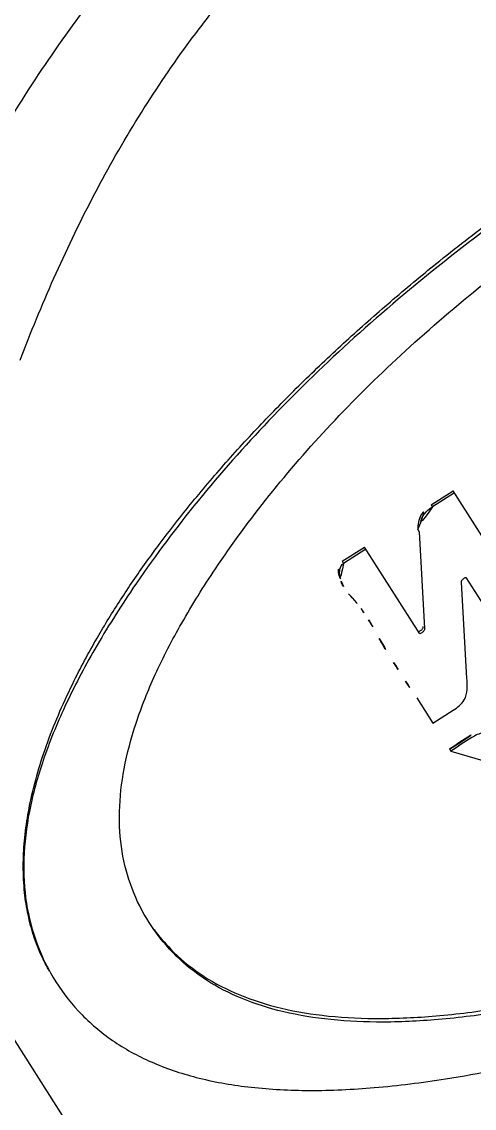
# Model space of a CAD drawing. Header units: millimetres. Extents: x 1145859089 to 1147511753, y -1047484727 to -1047247487.
# Drawn here: x 1146989677.81 to 1146989692.99, y -1047439505.14 to -1047439468.65 of the extents above; entities that cross this region are included whole.
import ezdxf
from ezdxf.xclip import XClip

# ---------------------------------------------------------------- set-up
doc = ezdxf.new("R2010")
doc.units = ezdxf.units.MM
doc.header["$LTSCALE"] = 100
doc.header["$MEASUREMENT"] = 0
doc.header["$XCLIPFRAME"] = 2
doc.layers.get('0').update_dxf_attribs({"linetype": 'CONTINUOUS'})
doc.layers.add('XREF', color=135, linetype='CONTINUOUS')
doc.layers.add('단지배치도$0$W240910', color=135, linetype='CONTINUOUS')

# ---------------------------------------------------------------- blocks, each defined once
blk = doc.blocks.new('단지배치도$0$zw$9902')
at = {"layer": '단지배치도$0$W240910', "linetype": 'ByBlock', "ltscale": 20}
for p, q in [((59952.3194674328, -68115.57024387867), (59953.05701750051, -68115.10102619497)), ((59953.10176568737, -68115.17136461019), (59952.36421561969, -68115.64058229388)), ((59956.21203142498, -68120.06030376368), (59953.05701750051, -68115.10102619497)), ((59952.3194800608, -68115.57023584493), (59952.36422824769, -68115.64057426015)), ((59951.87734728653, -68116.40418732975), (59951.92209547336, -68116.47452574491)), ((59951.92209607136, -68116.4745367091), (59952.09959408117, -68119.72925504696)), ((59949.3331658371, -68117.47008170515), (59950.08696150099, -68116.99052883021)), ((59950.13170968788, -68117.06086724541), (59949.37791402399, -68117.54042012036)), ((59951.94103596808, -68119.90489628959), (59950.08696150099, -68116.99052883021)), ((59949.33316596248, -68117.47008162539), (59949.37791414937, -68117.5404200406)), ((59953.33407440342, -68118.16746933004), (59953.33426087804, -68118.15929928437)), ((59953.33450476913, -68118.17572573303), (59953.33407440342, -68118.16746933004)), ((59953.33426087804, -68118.15929928437), (59953.33506419291, -68118.15121559604)), ((59953.51744433155, -68121.39515487991), (59953.33450480082, -68118.17572572976)), ((59953.33506419291, -68118.15121559604), (59953.33584678831, -68118.14403969055)), ((59953.33584678831, -68118.14403969055), (59953.33724622402, -68118.13695014227)), ((59953.33724622402, -68118.13695014227), (59953.34117517906, -68118.1274826748)), ((59953.34117517906, -68118.1274826748), (59953.34836462731, -68118.11386758473)), ((59953.34836462731, -68118.11386758473), (59953.35808359482, -68118.09787457519)), ((59953.35808359482, -68118.09787457519), (59953.37005183854, -68118.08234847944)), ((59953.37005183854, -68118.08234847944), (59953.38432691083, -68118.06811176075)), ((59953.38432691083, -68118.06811176075), (59953.40085125924, -68118.05434195574)), ((59953.40085125924, -68118.05434195574), (59953.41917198437, -68118.04141650748)), ((59953.41917198437, -68118.04141650748), (59953.4391381196, -68118.02946123047)), ((59953.4391381196, -68118.02946123047), (59953.4609006315, -68118.01835031022)), ((59953.4609006315, -68118.01835031022), (59953.48445952014, -68118.00808374681)), ((59953.48445954101, -68118.00808379934), (59955.38301663165, -68120.99237224243)), ((59951.94599841189, -68119.80953144199), (59951.96770965902, -68119.79587701664)), ((59951.96770965902, -68119.79587701664), (59951.98749937583, -68119.78122550549)), ((59951.98749937583, -68119.78122550549), (59952.00519303864, -68119.76581316824)), ((59952.00519303864, -68119.76581316824), (59952.02026707548, -68119.75034878393)), ((59952.02026707548, -68119.75034878393), (59952.03254458142, -68119.73417760452)), ((59952.03254458142, -68119.73417760452), (59952.04220246134, -68119.71795437795)), ((59952.04220246134, -68119.71795437795), (59952.04924785852, -68119.70435212739)), ((59952.04924785852, -68119.70435212739), (59952.0530100727, -68119.69515847131)), ((59952.0530100727, -68119.69515847131), (59952.05415980399, -68119.68858579104)), ((59952.05415980399, -68119.68858579104), (59952.05535262771, -68119.67433724884)), ((59952.05539572009, -68119.66666138692), (59952.05484557251, -68119.65891666792)), ((59952.05535262771, -68119.67433724884), (59952.05539572009, -68119.66666138692)), ((59952.08645489457, -68119.78913011156), (59952.07710957807, -68119.80486022751)), ((59952.09331101587, -68119.77582165031), (59952.08645489457, -68119.78913011156)), ((59952.09713863608, -68119.7665327452), (59952.09331101587, -68119.77582165031)), ((59952.09847706126, -68119.75966549493), (59952.09713863608, -68119.7665327452)), ((59952.09920401391, -68119.752750994), (59952.09847706126, -68119.75966549493)), ((59952.09994540154, -68119.74496627424), (59952.09920401391, -68119.752750994)), ((59952.09959375937, -68119.72925508309), (59952.10007531667, -68119.7371343039)), ((59952.10007531667, -68119.7371343039), (59952.09994540154, -68119.74496627424)), ((59951.89628775543, -68119.83455781428), (59951.9221911107, -68119.82242504117)), ((59951.9221911107, -68119.82242504117), (59951.94599841189, -68119.80953144199)), ((59951.96667300168, -68119.89287957671), (59951.94103594226, -68119.90489622943)), ((59951.99032052534, -68119.88005564976), (59951.96667300168, -68119.89287957671)), ((59952.0119785133, -68119.8664244485), (59951.99032052534, -68119.88005564976)), ((59952.03190011991, -68119.85168459627), (59952.0119785133, -68119.8664244485)), ((59952.04983219085, -68119.83613746987), (59952.03190011991, -68119.85168459627)), ((59952.06501526228, -68119.82068719903), (59952.04983219085, -68119.83613746987)), ((59952.07710957807, -68119.80486022751), (59952.06501526228, -68119.82068719903)), ((59951.84576331294, -68122.05945131852), (59952.38214388493, -68122.90148005717)), ((59952.382274506, -68122.90139690561), (59953.05953536116, -68122.47053426506)), ((59952.93845805258, -68123.77141020003), (59952.9832062395, -68123.84174861529)), ((59952.97989213929, -68123.84077523938), (59956.17115021835, -68124.77807148886)), ((59932.41788461752, -68124.24904222014), (59945.0346757512, -68144.08108602084))]:
    blk.add_line(p, q, dxfattribs=at)
at = {"layer": '단지배치도$0$W240910'}
for radius in [11431.37719159714, 11931.37719159714]:
    blk.add_arc((57394.29085153597, -57699.39990468477), radius, 251.6277495790416, 321.4181310927191, dxfattribs=at)
at = {"layer": '단지배치도$0$W240910', "linetype": 'ByBlock', "ltscale": 20}
for centre, radius, start, end in [((59981.85378643277, -68101.61939503234), 36.3133023649, 212.0076106558967, 213.1805181672329), ((60063.05027056322, -68048.55695688944), 133.3106795764, 213.1691404238874, 213.4633775119905)]:
    blk.add_arc(centre, radius, start, end, dxfattribs=at)
for points, start_tangent, end_tangent in [([(59934.75668818946, -68109.26317237693), (59936.15256782909, -68106.30759999389), (59937.64410509335, -68103.55695351277), (59939.37951875344, -68100.78611262096), (59941.25121658755, -68098.21046080352), (59943.37207418508, -68095.70854209538), (59945.63065076692, -68093.4452515161), (59948.13337883799, -68091.33575438283), (59950.79288944005, -68089.4738300358), (59953.53480847797, -68087.89896414778), (59956.43028343987, -68086.55829431274), (59959.47935125348, -68085.45184607779), (59962.68206757511, -68084.5796442021), (59965.17153887148, -68084.08109462721), (59967.7375477929, -68083.71412585271), (59970.28200701319, -68083.48499840446), (59972.81480233421, -68083.37826729554), (59975.43749313185, -68083.38253853984)], (0.3527285431282018, 0.9357256942409224), (0.997102385951516, -0.07607122931696442)), ([(59938.53606600637, -68110.7121740556), (59939.6642034215, -68107.96227959167), (59940.95046779598, -68105.28684957682), (59942.40689770161, -68102.7089986161), (59944.02368267855, -68100.28136858174), (59944.48099896646, -68099.66337453369), (59944.96230419507, -68099.04194980513), (59945.63167457088, -68098.22394075047), (59946.25474406671, -68097.50759911154), (59946.75681157253, -68096.95983979604), (59947.12786983274, -68096.57102277628), (59947.48332969117, -68096.21090703098), (59948.0165368334, -68095.69227330587), (59948.62747122889, -68095.12803159027), (59949.32053884171, -68094.52431666065), (59950.28498170889, -68093.74392454133), (59951.12791125072, -68093.11457611065), (59951.79396417641, -68092.64975092356), (59952.22975541535, -68092.36038845089), (59952.60986844488, -68092.11733501856), (59953.11619207604, -68091.80647987247), (59953.73549077462, -68091.44526487056), (59955.0118836739, -68090.76308528682), (59957.71069027946, -68089.57002451154), (59958.9887020071, -68089.11060888713), (59960.19588524167, -68088.73259415229), (59961.32628943661, -68088.42453345687), (59962.37508898854, -68088.17591804109), (59963.33843956544, -68087.9772569297), (59964.09813307316, -68087.8396438655), (59964.9396720808, -68087.70605535367), (59965.86364992397, -68087.5813157145), (59966.94618547786, -68087.46314717921), (59967.93742894247, -68087.38037705258), (59968.72437257282, -68087.3312480527), (59970.05160292759, -68087.28030727957), (59971.61981835013, -68087.26905663684), (59973.31942404082, -68087.31265346096), (59975.14860614293, -68087.41982116392)], (0.3498684906155242, 0.9367988254019189), (0.9975055504829679, -0.07058807799955663)), ([(59993.54010081978, -68097.36191660463), (59992.66390830823, -68096.25367663309), (59991.57111233083, -68095.3458388028), (59990.26171288762, -68094.63840311368), (59988.73570997853, -68094.13136956593), (59986.99310360357, -68093.82473815934), (59985.03389376277, -68093.71850889393), (59982.85808045615, -68093.81268176988), (59980.4656636836, -68094.10725678697), (59977.09094983549, -68094.78907821274), (59973.64997792666, -68095.7795034854), (59970.14274795708, -68097.07853260508), (59966.56925992679, -68098.68616557163), (59962.92951383587, -68100.60240238531), (59959.22350968423, -68102.82724304577), (59955.63404340425, -68105.24427430688), (59952.35329982566, -68107.73110893705), (59949.38127894839, -68110.28774693637), (59946.71798077243, -68112.91418830489), (59944.36340529777, -68115.61043304246), (59942.3175525245, -68118.37648114914), (59941.03989623857, -68120.41519135445), (59940.03505322817, -68122.34338941786), (59939.30302349321, -68124.16107533936), (59938.84380703379, -68125.8682491189), (59938.65740384997, -68127.4649107565), (59938.74381394158, -68128.9510602522), (59939.10303730873, -68130.32669760594), (59939.73507395142, -68131.59182281775)], (-0.5357024633073887, 0.8444068159402764), (0.5367677164928844, -0.8437300625976383)), ([(59939.52033050387, -68131.24380501844), (59939.45294514022, -68131.1241333245), (59939.25719765408, -68130.73547464336), (59938.99036006618, -68130.05502100664), (59938.79953398541, -68129.34210331076), (59938.68257726342, -68128.59782188403), (59938.63723170769, -68127.70453920263), (59938.67783487288, -68126.8518600408), (59938.79337155999, -68125.98226191405), (59938.8727102596, -68125.56640795166), (59939.12611226027, -68124.55190318753), (59939.45967831975, -68123.53196325568), (59939.86792783006, -68122.50626352413), (59940.3466538543, -68121.4747567975), (59941.16959655148, -68119.95173082314), (59941.95354170955, -68118.68428307993), (59942.81801554575, -68117.42381025755), (59943.19572765869, -68116.9076779316), (59944.31323802099, -68115.47713169946), (59945.51265270324, -68114.06988096202), (59946.7894015389, -68112.68529562275), (59948.13986583563, -68111.32334280101), (59949.56115177387, -68109.98443521273), (59951.05093773641, -68108.6693345235), (59952.6073690381, -68107.37908911266), (59954.57307105156, -68105.85644731695), (59956.56236911629, -68104.4229232307), (59958.61281109398, -68103.04644849905), (59960.72204720788, -68101.72782280992), (59962.28105949756, -68100.81313303042), (59964.44307929996, -68099.6290176875), (59966.61635133126, -68098.53662776695), (59968.80026019798, -68097.5356585637), (59970.98168206739, -68096.6327245614), (59973.14604476898, -68095.83611885081), (59975.28401429261, -68095.15244779123), (59977.16005923628, -68094.64307751402), (59977.31871883909, -68094.60407741014)], (-0.5003049015554515, 0.8658492972103113), (0.9715534140223234, 0.2368205305744585)), ([(59939.73473894925, -68131.59203535062), (59940.61110227677, -68132.70067008352), (59941.70392207414, -68133.60890422687), (59943.01319834139, -68134.31673778094), (59944.53893107854, -68134.82417074544), (59946.28112028545, -68135.13120312047), (59948.23976596221, -68135.23783490609), (59950.41486810878, -68135.14406610225), (59952.80642672535, -68134.84989670888), (59956.18026876662, -68134.16849476556), (59959.6206907618, -68133.1783087812), (59963.12769271096, -68131.87933875559), (59966.70127461385, -68130.27158468898), (59970.34143647071, -68128.35504658119), (59974.0481782814, -68126.12972443232), (59977.63869048201, -68123.71204011104), (59980.92030360136, -68121.22468916529), (59983.89301763944, -68118.66767159529), (59986.55683259625, -68116.04098740096), (59988.91174847173, -68113.34463658232), (59990.95776526604, -68110.57861913927), (59992.23548798289, -68108.53991980996), (59993.24036139803, -68106.61168848655), (59993.97238551162, -68104.79392516913), (59994.43156032363, -68103.0866298576), (59994.61788583393, -68101.48980255202), (59994.53136204262, -68100.00344325241), (59994.17198894962, -68098.62755195866), (59993.53976655513, -68097.36212867088)], (0.5357000685757202, -0.8444083351838544), (-0.5367677164838526, 0.8437300626033841)), ([(59942.86180970093, -68129.60264300447), (59942.28617692564, -68128.45682918033), (59941.95436990005, -68127.21405147445), (59941.86638862485, -68125.8743098881), (59942.02223310011, -68124.43760442133), (59942.42190332574, -68122.90393507418), (59943.06539930185, -68121.27330184667), (59943.95272102833, -68119.54570473857), (59945.08386850517, -68117.72114375023), (59946.88464258317, -68115.26478696508), (59948.95631808435, -68112.87428312498), (59951.29889500866, -68110.54963222984), (59953.91237335614, -68108.2908342798), (59956.7967531269, -68106.09788927484), (59959.95203432074, -68103.97079721474)], (-0.5364719866618334, 0.8439181284503289), (0.8437300626062648, 0.5367677164793244)), ([(59951.87676744282, -68116.40422084264), (59951.97840590539, -68115.92167101681), (59952.31887226918, -68115.5692804744)], (-0.03549685222904486, 0.9993697881574315), (0.850697968377543, 0.5256547979409311)), ([(59952.36362045599, -68115.63961888946), (59952.0231540922, -68115.99200943188), (59951.9215156296, -68116.47455925784)], (-0.850697968377543, -0.5256547979409311), (0.03549685222904486, -0.9993697881574315)), ([(59949.28465326433, -68118.06335386299), (59949.21132118636, -68117.90148852117), (59949.33317039214, -68117.47008858823)], (-0.5407595112281074, 0.8411772411426373), (0.8340034225470799, 0.5517592692286709)), ([(59949.37791857898, -68117.54042700339), (59949.25632746532, -68117.9722845357), (59949.29704960456, -68118.14139877542)], (-0.8340034224896, -0.5517592693155541), (0.3278553470084007, -0.944727935142177)), ([(59949.29704960456, -68118.14139877542), (59949.55318387414, -68118.55925318565)], (0.3278553470228537, -0.9447279351371611), (0.6436395063635748, -0.7653288089756284)), ([(59949.55318387414, -68118.55925318565), (59949.7970296737, -68118.83665525974), (59949.97042750168, -68119.05623520694)], (0.6436395063879619, -0.7653288089551191), (0.5919408708608294, -0.8059813927160621)), ([(59949.97042750168, -68119.05623520694), (59950.21980026344, -68119.42976314726)], (0.5919408708748435, -0.8059813927057696), (0.5236602386699564, -0.8519272001973668)), ([(59950.21980026344, -68119.42976314726), (59950.58078423448, -68120.05737706146)], (0.5236602387724699, -0.8519272001343543), (0.4900289585227352, -0.8717061545091462)), ([(59950.58078423448, -68120.05737706146), (59950.65614704977, -68120.19054464062), (59951.06091585167, -68120.86660392139)], (0.4900289585245368, -0.8717061545081336), (0.528934259341057, -0.8486628007019795)), ([(59953.05953536116, -68122.47053426506), (59953.4331612206, -68122.11929649494), (59953.51744433155, -68121.39515487991)], (0.8437300625565691, 0.5367677165574398), (-0.1012532836227306, 0.9948606799726356)), ([(59952.93756924893, -68123.774394622), (59953.63718982201, -68123.31808399495), (59953.79376196404, -68123.23371693227)], (0.8525776923359278, 0.5226004961068677), (0.9034322365741448, 0.4287309108504294)), ([(59954.50870868453, -68123.26573909343), (59954.06804300277, -68123.22617112943), (59953.68193800884, -68123.38842241012), (59952.98231743579, -68123.84473303716)], (-0.94250174549815, 0.3342012264084928), (-0.8525776923540185, -0.5226004960773541)), ([(59943.02510980426, -68129.83272771488), (59943.57808770559, -68130.48754673685), (59944.56323114352, -68131.31484594078), (59945.73915707957, -68131.96180424861), (59947.10586551373, -68132.42842166017), (59948.66335644593, -68132.71469817568), (59950.41162987624, -68132.82063379505), (59952.35068580453, -68132.74622851821), (59954.48052423098, -68132.49148234529), (59957.48641675944, -68131.89445041555), (59960.54081408711, -68131.02767920242), (59963.64371621388, -68129.89116870589), (59966.79512313983, -68128.48491892604), (59969.99503486496, -68126.80892986277), (59973.24345138922, -68124.8632015161)], (0.5918255386223619, -0.8060660840367564), (0.8438180638469595, 0.5366293647626533)), ([(59973.32153432519, -68124.98593788498), (59970.07196675084, -68126.93239801133), (59966.87136439563, -68128.60882614243), (59963.71972725965, -68130.0152222782), (59960.61705534288, -68131.15158641877), (59957.56334864526, -68132.01791856413), (59954.55860716698, -68132.6142187142), (59952.42762563913, -68132.86870798496), (59950.48775320995, -68132.94292976016), (59948.73898987912, -68132.83688403986), (59947.18133564678, -68132.55057082402), (59945.81479051273, -68132.08399011275), (59944.63935447723, -68131.43714190589), (59943.6550275402, -68130.61002620355), (59942.86180970093, -68129.60264300447)], (-0.8438180638473116, -0.5366293647620994), (-0.5364719866609191, 0.8439181284509101))]:
    blk.add_spline(points, degree=3, dxfattribs=dict(at, start_tangent=start_tangent, end_tangent=end_tangent))
blk = doc.blocks.new('단지배치도')
blk.add_blockref('단지배치도$0$zw$9902', (141034.1930865424, 142437.1574829906))

msp = doc.modelspace()

# ---------------------------------------------------------------- block references
at = {"layer": 'XREF'}
ref = msp.add_blockref('단지배치도', (1146788705.034274, -1047513806.462535), dxfattribs=at)
XClip(ref).set_block_clipping_path([(72982.4064819524, 34919.75939653022), (360382.4067475507, 255319.75934367022)])

doc.saveas('drawing.dxf')
